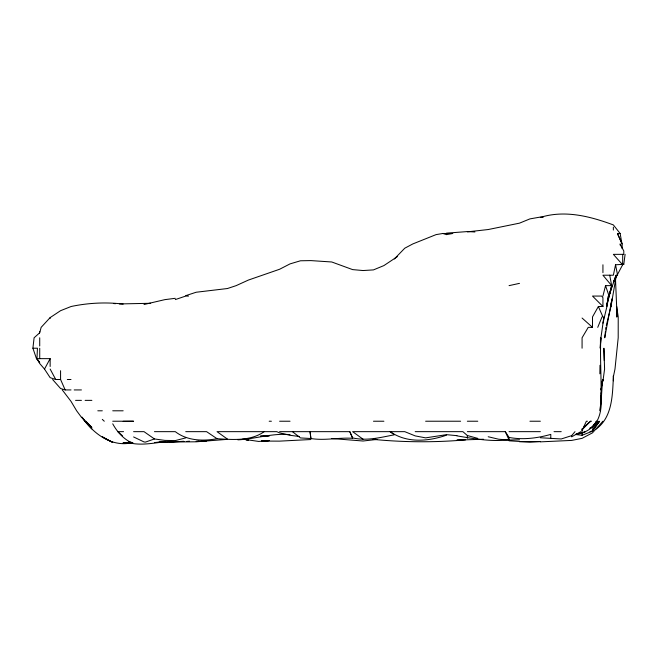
<?xml version="1.0" encoding="UTF-8"?>
<svg xmlns="http://www.w3.org/2000/svg" width="658" height="658" viewBox="0 0 658 658"><rect width="100%" height="100%" fill="white"/><g stroke="black" fill="none" stroke-linecap="round" stroke-linejoin="round"><path stroke-width="0.99" d="M613.437 375.71C612.458 394.594 612.746 417.723 595.375 429.584M600.425 345.368L600.483 337.784M613.396 375.71L613.363 380.826M622.123 248.658L622.172 243.912L617.459 233.483L620.132 233.483L621.991 243.912L617.459 233.483M613.363 282.364L622.633 264.779L622.723 254.35M599.989 365.28L599.857 373.818M611.257 302.705L610.986 306.496L606.331 325.455M600.927 400.368L600.071 410.798C602.498 386.501 599.619 362.163 600.836 337.784L600.236 348.214L600.935 337.784L603.896 316.926M605.475 331.147L604.727 337.784L611.965 298.913L610.986 306.496L616.028 277.1M605.689 329.255L605.903 327.355M32.9 348.214L37.44 348.214L36.971 358.643L39.719 362.632L36.47 358.643L32.9 348.214L34.101 337.784L39.719 332.759L41.141 327.355L50.148 317.592L60.577 310.683L71.13 306.496C88.082 302.919 105.905 301.981 123.161 304.086M601.264 388.039L601.042 389.931L601.387 388.039M601.938 382.347L601.716 384.247L602.934 379.501L601.675 385.193M602.934 323.168L606.923 306.496L608.379 296.067L606.709 306.496L611.669 285.638L602.934 275.209L613.363 275.209L615.551 264.779L623.792 264.31L625.1 254.35M39.431 333.367L39.719 331.607M601.733 386.139L602.761 380.456M601.683 384.247L602.563 379.501L601.182 400.368L601.091 395.623M613.363 376.804L614.983 369.072L618.199 337.784L618.216 316.926L616.636 306.496L615.493 279M606.923 303.651L612.121 285.638M602.934 296.067L605.541 285.638L611.669 285.638L609.719 275.209M609.069 295.121L611.669 285.638M602.934 381.196L604.587 369.072L603.904 348.214L604.25 360.543M615.551 264.779L617.591 275.209L616.077 275.209L608.847 296.067M613.7 281.468L616.077 275.209M597.744 327.355L602.004 316.926M582.075 430.488L586.377 421.227L587.479 421.227M44.497 369.072L50.148 358.643L36.971 358.643L39.719 363.529L44.497 369.072L50.148 377.667L55.733 379.501L60.577 379.501L65.175 389.931L71.006 389.931M592.504 428.35L594.232 424.394M602.934 306.496L592.504 296.067L601.716 296.067L602.934 297.704L602.934 306.496L598.369 306.496L592.504 316.926L592.504 327.355L588.244 327.355L582.075 337.784L582.075 348.214M592.504 427.56L594.791 423.596M594.593 423.694L592.504 427.001L590.604 427.692M575.437 434.37C583.983 433.499 592.603 429.115 596.576 421.227L592.504 427.034L589.658 428.226M592.504 427.141L590.604 427.799L592.504 427.091C601.486 418.118 601.889 404.695 601.075 392.777M540.358 437.751L561.216 438.976L571.646 435.662L575.002 431.656M602.934 421.227L592.504 432.832L582.075 438.343L571.646 440.416L540.358 441.863M394.339 258.972L404.769 248.206L412.862 243.912L436.057 234.626L442.842 233.483L452.811 233.483L446.486 234.61L442.842 233.483M582.075 429.723L590.588 421.227L591.558 421.227M583.621 427.297L590.588 421.227M397.498 256.53L383.902 265.585L373.473 269.895L363.043 270.545L352.614 269.607L331.755 261.983L310.897 260.601L300.467 260.782L290.038 263.891L279.609 269.254L248.321 280.094L236.156 285.638L227.454 288.525L196.166 292.242L185.737 295.656M264.203 431.656C250.624 441.263 232.833 439.684 217.025 438.705C203.009 441.37 186.962 440.761 175.308 431.656L154.449 431.656M580.841 431.656L571.646 436.854L571.646 435.662M575.437 434.494L582.075 435.267L591.271 431.656M590.604 427.815L592.504 427.091M185.737 437.891L175.308 440.58L164.878 440.391L154.449 438.952L145.492 442.086L144.02 441.946L133.59 436.937M589.963 431.656L592.504 430.76L599.611 421.227L592.504 430.883L598.385 421.227L592.504 430.998L592.504 429.896M175.308 299.579L185.737 296.067L188.55 296.067M446.486 435.168C428.21 441.526 406.767 443.327 390.153 431.656L394.339 434.815C380.571 437.389 366.646 441.222 352.614 437.891L349.809 431.656L310.897 431.656M144.02 304.506L164.878 299.637L175.308 298.313M540.358 217.403C564.819 209.754 590.144 216.317 613.363 224.929L620.132 233.483M509.062 285.638L519.491 283.359M376.952 439.429L363.043 441.016L331.755 438.532M186.683 441.452L189.529 441.189M227.454 439.347L196.166 441.806L159.096 442.044M508.116 439.922C491.041 441.806 473.686 438.738 456.915 435.843M465.453 439.881C434.938 442.538 403.913 442.365 373.473 439.396M483.465 439.24L456.915 440.12L462.607 439.889M164.878 441.831C154.474 442.916 144.086 445.071 133.59 443.648C124.378 439.963 117.387 432.429 112.732 423.826M621.777 264.5L623.792 264.31M467.345 231.863L488.203 229.535L519.491 223.161L529.92 218.892L540.358 217.058L543.195 217.272M163.916 441.855L154.449 442.546L183.845 441.378L170.57 441.748M132.645 442.571C111.835 447.843 92.959 433.449 82.003 417.123L84.824 421.227L91.873 428.876M237.892 439.848C255.353 439.034 272.404 432.849 290.038 434.683M199.012 441.181L196.166 441.395L206.596 440.909M201.858 440.975L206.596 440.621M446.486 233.146L467.345 231.575L474.928 231.961M150.657 303.289L119.369 303.938M372.979 439.388L375.957 439.182M132.645 442.554L123.161 443.048L132.645 442.776L128.598 442.086L131.592 442.34M261.596 440.967L269.18 440.605L258.75 441.444L242.629 439.116M310.897 439.528L279.609 441.131L261.596 441.066M169.616 441.707L175.308 441.559M519.491 439.791L509.062 440.029L498.632 439.223L488.203 436.748M123.161 421.317L133.59 421.227L112.732 421.227M132.645 442.752L123.161 442.793L132.645 442.834M67.313 379.501L71.006 379.501M74.19 389.931L81.436 389.931M75.571 400.368L81.436 400.368M85.121 400.368L91.873 400.368M97.803 410.798L102.303 410.798M112.732 410.798L123.161 410.798M269.18 421.227L271.392 421.227M279.609 421.227L290.038 421.227M373.473 421.227L383.902 421.227M425.627 421.227L460.608 421.227M467.345 421.227L477.774 421.227M529.92 421.227L540.358 421.227M123.556 431.656L117.774 431.656L122.388 435.736M133.59 431.656L144.02 431.656L154.449 438.952M185.737 431.656L206.596 431.656L217.025 438.705M279.609 431.656L310.058 431.656L310.897 438.524C324.846 440.819 338.681 437.364 352.614 438.302L352.614 437.891M415.198 431.656L462.87 431.656L467.345 435.506L477.774 438.392M467.345 431.656L505.295 431.656L509.062 437.43L509.062 440.029L505.295 431.656M509.062 431.656L540.358 431.656M554.036 431.656L561.216 431.656M175.308 441.526L183.845 441.534M519.491 441.765L540.358 441.567L529.92 442.086L509.062 440.811M113.678 303.552L115.578 303.683M456.915 435.662L446.486 434.667L425.627 437.866L415.198 435.9L404.769 431.656L352.614 431.656L363.043 439.19M509.062 437.43C522.937 440.07 537.306 438.203 550.787 434.387L550.787 438.524M299.522 436.525L290.038 435.292L279.609 432.898L276.779 431.656L217.025 431.656L227.454 439.116M244.521 439.338L248.321 440.35L245.475 439.371M65.175 389.931L60.577 388.524L52.599 379.501M111.909 442.086L102.303 436.83L112.732 442.415M292.448 431.656L300.467 437.932L310.897 438.524L310.058 431.656M582.075 318.036L592.504 327.355M102.303 419.385L104.277 421.227M85.885 421.227L91.873 427.478L81.436 417.262L76.641 410.798L71.006 401.355L62.28 389.931M622.633 264.779L613.363 254.35L623.792 254.35L623.792 250.978L620.083 243.912L620.445 245.812M50.148 369.072L55.733 379.501M598.369 306.496L602.934 316.926M349.809 431.656L352.614 438.302M605.541 285.638L609.086 296.067M613.363 227.133L613.363 230.045M602.934 264.779L602.934 272.642M582.075 428.695L582.075 431.656M582.075 432.717L582.075 435.267M467.345 435.506L467.345 438.212M446.486 233.483L446.486 234.61M60.577 370.701L60.577 379.501M50.148 317.592L50.148 318.456M50.148 358.643L50.148 366.481M39.719 337.784L39.719 346.009M39.719 348.214L39.719 358.643M596.781 421.227L592.504 427.001L596.781 421.227M585.168 431.656L582.075 433.161L576.383 433.778L582.075 433.071L585.168 431.656M269.18 435.859L260.642 436.122L269.18 435.859M616.859 316.926L616.636 306.496L616.859 316.926"/></g></svg>
